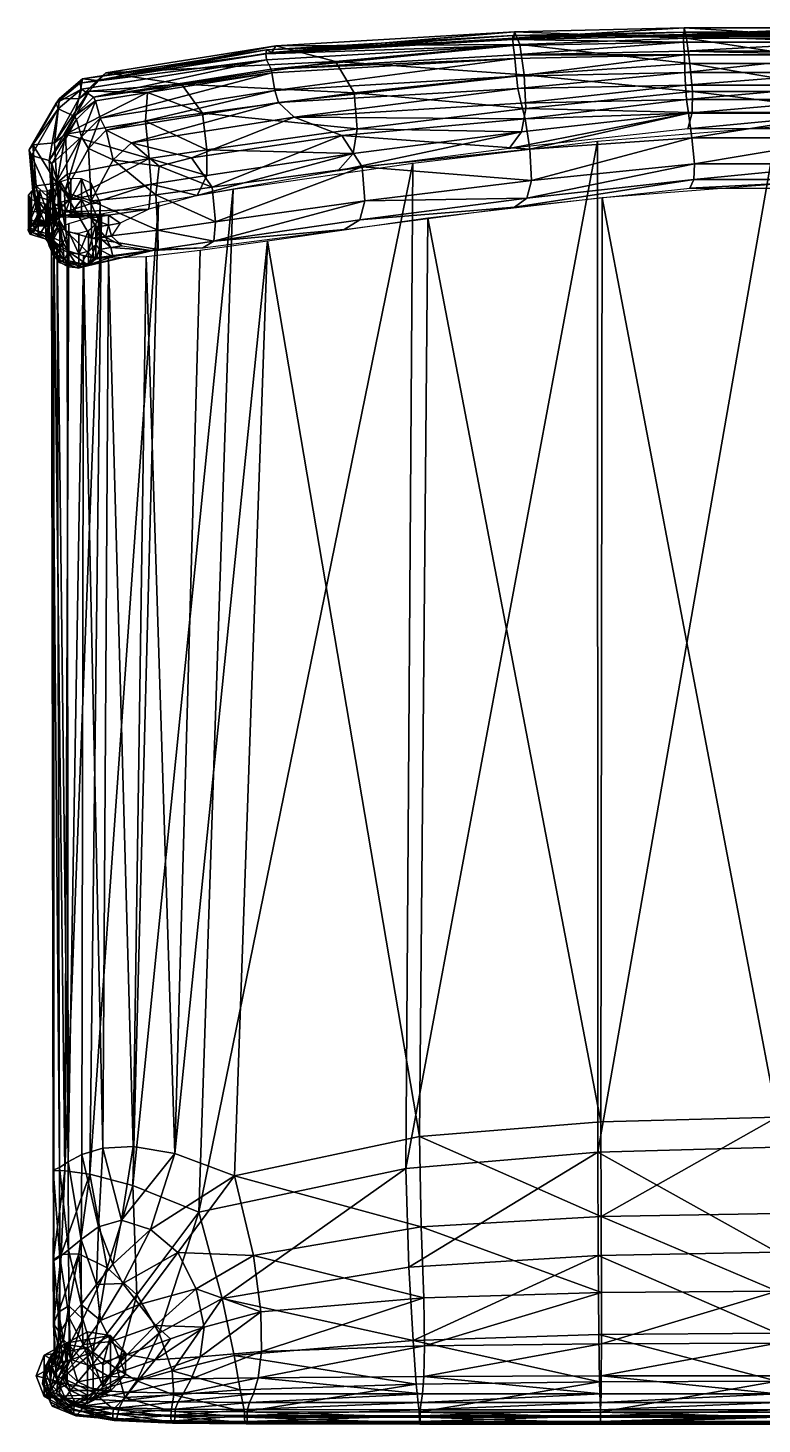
# Model space of a CAD drawing. Header units: centimetres. Extents: x -23.9 to 23.9, y -22.2 to 22.2.
# Drawn here: x -23.89 to -0.48, y -22.25 to 22.25 of the extents above; entities that cross this region are included whole.
import ezdxf

# ---------------------------------------------------------------- set-up
doc = ezdxf.new("R2010")
doc.units = ezdxf.units.CM
doc.layers.get('0').update_dxf_attribs({"true_color": 0x57e157})

msp = doc.modelspace()

# ---------------------------------------------------------------- meshes
at = {"color": 213, "true_color": 0xc458e1}
mesh = msp.add_polyface(dxfattribs=at)
corners = [(-8.375, 16.537, -5.479), (-7.978, 16.826, 6.012), (-13.303, 16.127, 6.378), (-7.833, 17.386, 17.248), (-13.146, 16.737, 17.525), (-7.884, 18.385, 27.583), (-13.233, 17.824, 27.731), (-8.029, 19.352, 35.295), (-13.877, 18.819, 35.13), (-2.649, 17.423, 5.85), (-2.825, 19.537, 35.276), (-13.392, 19.03, 17.156), (-8.009, 19.684, 16.885), (-8.143, 18.94, 5.413), (-8.542, 18.404, -6.411), (-14.007, 17.696, -6.004), (-14.077, 21.181, 34.795), (-8.201, 21.724, 34.948), (-8.061, 20.752, 27.274), (-13.485, 20.183, 27.415), (-2.709, 19.556, 5.264), (-2.776, 21.118, 27.254), (-2.696, 20.223, 16.809), (-15.901, 19.87, 40.103), (-8.264, 20.317, 39.922), (-8.31, 20.711, 40.063), (-16.014, 20.258, 40.238), (-8.361, 21.278, 40.076), (-8.412, 21.684, 40.705), (-8.426, 21.879, 40.73), (-16.3, 21.425, 40.863), (-8.427, 22.005, 40.554), (-16.275, 21.551, 40.689), (-2.936, 20.824, 40.064), (-2.952, 21.395, 40.087), (-2.983, 21.986, 40.756), (-2.977, 21.792, 40.727), (-2.922, 20.428, 39.917), (-8.162, 19.854, 38.921), (-15.399, 19.409, 39.049), (-2.891, 19.971, 38.909), (-16.113, 21.464, 39.93), (-8.39, 21.921, 39.773), (-8.367, 22.129, 39.301), (-15.987, 21.681, 39.455), (-2.959, 22.249, 39.329), (-2.882, 21.92, 34.964), (-8.371, 21.394, 40.139), (-16.135, 20.936, 40.3), (-2.983, 22.113, 40.582)]
mesh.append_faces([[corners[k] for k in face] for face in [(0, 1, 2), (1, 3, 4), (4, 2, 1), (3, 5, 6), (6, 4, 3), (5, 7, 8), (8, 6, 5), (9, 1, 0), (10, 7, 5), (11, 12, 13), (13, 14, 15), (16, 17, 18), (19, 18, 12), (12, 11, 19), (20, 13, 12), (14, 13, 20), (21, 18, 17), (22, 12, 18), (23, 24, 25), (26, 25, 27), (28, 29, 30), (29, 31, 32), (33, 25, 24), (34, 27, 25), (31, 29, 35), (29, 28, 36), (37, 24, 38), (39, 38, 24), (7, 38, 39), (40, 38, 7), (41, 42, 43), (44, 43, 17), (45, 43, 42), (46, 17, 43), (27, 47, 48), (31, 42, 41), (47, 27, 34), (42, 31, 49), (48, 47, 28), (36, 28, 47)]], dxfattribs={"vtx2": -1, "color": 213})
mesh = msp.add_polyface(dxfattribs=at)
corners = [(-2.634, 17.913, 17.164), (-7.833, 17.386, 17.248), (-7.978, 16.826, 6.012), (-2.649, 17.423, 5.85), (-8.375, 16.537, -5.479), (-2.783, 17.144, -5.724), (-7.884, 18.385, 27.583), (-2.715, 18.741, 27.544), (-2.825, 19.537, 35.276), (-8.009, 19.684, 16.885), (-2.696, 20.223, 16.809), (-2.709, 19.556, 5.264), (2.662, 19.556, 5.264), (-2.845, 19.036, -6.627), (-8.542, 18.404, -6.411), (-8.201, 21.724, 34.948), (-2.882, 21.92, 34.964), (-2.776, 21.118, 27.254), (2.38, 21.118, 27.254), (-8.061, 20.752, 27.274), (-8.264, 20.317, 39.922), (-2.922, 20.428, 39.917), (-2.936, 20.824, 40.064), (-8.31, 20.711, 40.063), (-2.952, 21.395, 40.087), (2.195, 20.824, 40.064), (2.211, 21.395, 40.087), (-2.983, 21.986, 40.756), (-2.983, 22.113, 40.582), (-8.427, 22.005, 40.554), (-2.977, 21.792, 40.727), (-8.426, 21.879, 40.73), (2.216, 21.792, 40.727), (2.222, 21.986, 40.756), (-8.162, 19.854, 38.921), (-2.891, 19.971, 38.909), (-8.029, 19.352, 35.295), (2.186, 19.971, 38.909), (-8.39, 21.921, 39.773), (-2.963, 22.04, 39.796), (-2.959, 22.249, 39.329), (2.241, 22.249, 39.329), (-8.367, 22.129, 39.301), (-2.956, 21.51, 40.152), (-8.371, 21.394, 40.139), (2.597, 17.423, 5.85), (2.438, 17.913, 17.164), (2.312, 18.741, 27.544), (2.225, 19.537, 35.276), (2.506, 20.223, 16.809), (2.186, 20.428, 39.917), (2.291, 21.92, 34.964), (2.231, 22.04, 39.796)]
mesh.append_faces([[corners[k] for k in face] for face in [(0, 1, 2), (2, 3, 0), (4, 5, 3), (6, 7, 8), (7, 6, 1), (1, 0, 7), (9, 10, 11), (12, 11, 10), (11, 13, 14), (15, 16, 17), (18, 17, 16), (19, 17, 10), (20, 21, 22), (23, 22, 24), (25, 22, 21), (26, 24, 22), (27, 28, 29), (30, 27, 31), (27, 30, 32), (28, 27, 33), (34, 35, 21), (36, 8, 35), (37, 35, 8), (38, 39, 40), (41, 40, 39), (42, 40, 16), (24, 43, 44), (43, 24, 26), (28, 39, 38), (44, 43, 30), (32, 30, 43), (45, 3, 5), (46, 0, 3), (47, 7, 0), (48, 8, 7), (13, 11, 12), (49, 10, 17), (50, 21, 35), (51, 16, 40), (52, 39, 28)]], dxfattribs={"vtx2": -1, "color": 213})
mesh = msp.add_polyface(dxfattribs=at)
corners = [(-2.696, 20.223, 16.809), (2.506, 20.223, 16.809), (2.662, 19.556, 5.264), (-2.882, 21.92, 34.964), (2.291, 21.92, 34.964), (2.38, 21.118, 27.254), (-2.922, 20.428, 39.917), (2.186, 20.428, 39.917), (2.195, 20.824, 40.064), (-2.936, 20.824, 40.064), (2.211, 21.395, 40.087), (2.216, 21.792, 40.727), (2.222, 21.986, 40.756), (-2.983, 21.986, 40.756), (2.227, 22.113, 40.582), (-2.983, 22.113, 40.582), (-2.825, 19.537, 35.276), (2.225, 19.537, 35.276), (2.186, 19.971, 38.909), (-2.963, 22.04, 39.796), (2.231, 22.04, 39.796), (2.241, 22.249, 39.329), (2.213, 21.51, 40.152), (-2.956, 21.51, 40.152), (-2.783, 17.144, -5.724), (2.787, 17.144, -5.724), (2.597, 17.423, 5.85), (-2.649, 17.423, 5.85), (2.438, 17.913, 17.164), (-2.634, 17.913, 17.164), (2.312, 18.741, 27.544), (-2.715, 18.741, 27.544), (2.849, 19.036, -6.627), (-2.845, 19.036, -6.627), (-2.776, 21.118, 27.254), (-2.891, 19.971, 38.909), (-2.959, 22.249, 39.329), (7.618, 17.386, 17.248), (8.379, 16.537, -5.479), (7.386, 19.352, 35.295), (7.449, 18.385, 27.583), (8.09, 18.94, 5.413), (7.632, 20.752, 27.273), (7.518, 20.711, 40.063), (7.476, 20.317, 39.922), (7.617, 22.005, 40.554), (7.61, 21.879, 40.73), (7.408, 19.854, 38.921), (7.606, 21.921, 39.773), (7.598, 22.129, 39.301), (7.575, 21.394, 40.139)]
mesh.append_faces([[corners[k] for k in face] for face in [(0, 1, 2), (3, 4, 5), (6, 7, 8), (9, 8, 10), (11, 12, 13), (12, 14, 15), (16, 17, 18), (19, 20, 21), (10, 22, 23), (23, 22, 11), (24, 25, 26), (27, 26, 28), (29, 28, 30), (31, 30, 17), (2, 32, 33), (34, 5, 1), (35, 18, 7), (36, 21, 4), (15, 14, 20), (37, 28, 26), (26, 25, 38), (39, 17, 30), (40, 30, 28), (41, 2, 1), (32, 2, 41), (42, 5, 4), (1, 5, 42), (10, 8, 43), (8, 7, 44), (45, 14, 12), (46, 12, 11), (7, 18, 47), (17, 39, 47), (47, 18, 17), (21, 20, 48), (4, 21, 49), (50, 22, 10), (48, 20, 14), (11, 22, 50)]], dxfattribs={"vtx2": -1, "color": 213})
mesh = msp.add_polyface(dxfattribs=at)
corners = [(-13.303, 16.127, 6.378), (-13.798, 15.823, -5.04), (-8.375, 16.537, -5.479), (-17.961, 15.448, 6.87), (-18.315, 15.24, -4.561), (-13.146, 16.737, 17.525), (-17.908, 16.065, 17.955), (-13.233, 17.824, 27.731), (-18.009, 17.174, 28.04), (-13.877, 18.819, 35.13), (-18.671, 18.104, 35.049), (-18.182, 18.358, 17.593), (-13.392, 19.03, 17.156), (-13.521, 18.242, 5.766), (-18.184, 17.545, 6.285), (-8.143, 18.94, 5.413), (-14.007, 17.696, -6.004), (-18.488, 16.903, -5.429), (-18.993, 20.459, 34.553), (-14.077, 21.181, 34.795), (-13.485, 20.183, 27.415), (-18.317, 19.527, 27.694), (-8.061, 20.752, 27.274), (-21.393, 18.995, 40.439), (-15.901, 19.87, 40.103), (-16.014, 20.258, 40.238), (-21.588, 19.372, 40.559), (-16.111, 20.82, 40.242), (-8.31, 20.711, 40.063), (-8.361, 21.278, 40.076), (-16.3, 21.425, 40.863), (-16.278, 21.229, 40.843), (-8.412, 21.684, 40.705), (-16.275, 21.551, 40.689), (-8.426, 21.879, 40.73), (-8.264, 20.317, 39.922), (-15.399, 19.409, 39.049), (-8.029, 19.352, 35.295), (-20.587, 18.582, 39.353), (-21.683, 20.578, 40.253), (-16.113, 21.464, 39.93), (-15.987, 21.681, 39.455), (-8.367, 22.129, 39.301), (-8.201, 21.724, 34.948), (-21.407, 20.815, 39.807), (-16.135, 20.936, 40.3), (-21.795, 20.039, 40.593), (-8.427, 22.005, 40.554)]
mesh.append_faces([[corners[k] for k in face] for face in [(0, 1, 2), (3, 4, 1), (1, 0, 3), (3, 0, 5), (5, 6, 3), (6, 5, 7), (7, 8, 6), (8, 7, 9), (9, 10, 8), (11, 12, 13), (13, 14, 11), (15, 13, 12), (16, 13, 15), (17, 14, 13), (13, 16, 17), (18, 19, 20), (20, 21, 18), (22, 20, 19), (12, 11, 21), (21, 20, 12), (23, 24, 25), (26, 25, 27), (28, 25, 24), (29, 27, 25), (30, 31, 32), (33, 30, 34), (35, 24, 36), (36, 9, 37), (38, 36, 24), (10, 9, 36), (39, 40, 41), (42, 41, 40), (43, 19, 41), (44, 41, 19), (27, 45, 46), (45, 27, 29), (40, 33, 47), (33, 40, 39), (46, 45, 31), (32, 31, 45)]], dxfattribs={"vtx2": -1, "color": 213})
mesh = msp.add_polyface(dxfattribs=at)
corners = [(-19.74, 15.799, 18.163), (-19.731, 15.185, 7.128), (-17.961, 15.448, 6.87), (-17.908, 16.065, 17.955), (-19.907, 15.158, -4.44), (-18.315, 15.24, -4.561), (-19.698, 17.838, 34.802), (-19.808, 16.924, 28.318), (-18.009, 17.174, 28.04), (-18.671, 18.104, 35.049), (-20.021, 18.091, 17.814), (-18.182, 18.358, 17.593), (-18.184, 17.545, 6.285), (-19.957, 17.268, 6.586), (-18.488, 16.903, -5.429), (-20.035, 16.475, -5.128), (-20.072, 20.192, 34.273), (-18.993, 20.459, 34.553), (-18.317, 19.527, 27.694), (-20.142, 19.275, 27.955), (-16.014, 20.258, 40.238), (-21.588, 19.372, 40.559), (-21.393, 18.995, 40.439), (-16.111, 20.82, 40.242), (-21.736, 19.928, 40.554), (-22.151, 20.624, 40.859), (-22.232, 20.492, 41.011), (-16.3, 21.425, 40.863), (-16.275, 21.551, 40.689), (-22.181, 20.3, 41.011), (-16.278, 21.229, 40.843), (-15.901, 19.87, 40.103), (-20.587, 18.582, 39.353), (-21.17, 18.043, 38.237), (-15.399, 19.409, 39.049), (-21.875, 16.741, 29.167), (-21.788, 14.913, 7.662), (-21.856, 15.547, 18.476), (-15.987, 21.681, 39.455), (-21.407, 20.815, 39.807), (-21.683, 20.578, 40.253), (-14.077, 21.181, 34.795), (-21.938, 20.237, 38.635), (-21.32, 16.278, -4.646), (-20.947, 16.024, -4.846), (-21.245, 15.247, -4.45), (-20.879, 15.303, -4.469), (-21.178, 14.965, -4.153), (-21.795, 20.039, 40.593)]
mesh.append_faces([[corners[k] for k in face] for face in [(0, 1, 2), (2, 3, 0), (1, 4, 5), (5, 2, 1), (6, 7, 8), (8, 9, 6), (7, 0, 3), (3, 8, 7), (10, 11, 12), (12, 13, 10), (14, 15, 13), (13, 12, 14), (16, 17, 18), (18, 19, 16), (11, 10, 19), (19, 18, 11), (20, 21, 22), (23, 24, 21), (25, 26, 27), (27, 28, 25), (26, 29, 30), (30, 27, 26), (31, 22, 32), (6, 9, 32), (32, 33, 6), (34, 32, 9), (0, 7, 35), (7, 6, 33), (4, 1, 36), (1, 0, 37), (38, 39, 40), (41, 17, 39), (17, 16, 42), (42, 39, 17), (43, 15, 44), (45, 46, 4), (4, 47, 45), (48, 24, 23), (40, 25, 28), (30, 29, 48)]], dxfattribs={"vtx2": -1, "color": 213})
mesh = msp.add_polyface(dxfattribs=at)
corners = [(-21.588, 19.372, 40.559), (-22.175, 18.779, 39.333), (-21.951, 18.409, 39.227), (-21.393, 18.995, 40.439), (-21.736, 19.928, 40.554), (-22.34, 19.331, 39.322), (-22.232, 20.492, 41.011), (-22.151, 20.624, 40.859), (-22.884, 19.994, 39.512), (-22.987, 19.855, 39.642), (-22.181, 20.3, 41.011), (-22.919, 19.668, 39.657), (-22.726, 17.019, 29.588), (-23.124, 17.922, 29.622), (-22.956, 17.377, 29.645), (-23.73, 18.518, 29.621), (-23.846, 18.365, 29.694), (-23.771, 18.186, 29.724), (-23.622, 17.213, 18.585), (-21.17, 18.043, 38.237), (-20.587, 18.582, 39.353), (-22.971, 17.299, 18.485), (-23.041, 18.59, 29.424), (-22.693, 18.867, 29.154), (-22.267, 19.988, 39.042), (-21.938, 20.237, 38.635), (-20.072, 20.192, 34.273), (-20.142, 19.275, 27.955), (-20.021, 18.091, 17.814), (-22.638, 17.59, 18.327), (-21.683, 20.578, 40.253), (-21.407, 20.815, 39.807), (-21.795, 20.039, 40.593), (-22.416, 19.438, 39.345), (-23.209, 18.02, 29.619)]
mesh.append_faces([[corners[k] for k in face] for face in [(0, 1, 2), (2, 3, 0), (4, 5, 1), (1, 0, 4), (6, 7, 8), (8, 9, 6), (10, 6, 9), (9, 11, 10), (12, 2, 1), (13, 14, 1), (1, 5, 13), (15, 16, 9), (9, 8, 15), (16, 17, 11), (11, 9, 16), (16, 15, 18), (3, 2, 19), (19, 20, 3), (21, 22, 23), (22, 24, 25), (25, 23, 22), (26, 27, 23), (23, 25, 26), (28, 29, 23), (23, 27, 28), (24, 30, 31), (31, 25, 24), (4, 32, 33), (33, 5, 4), (24, 8, 7), (7, 30, 24), (34, 13, 5), (5, 33, 34), (22, 15, 8), (8, 24, 22), (15, 22, 21), (34, 33, 11), (11, 17, 34), (33, 32, 10), (10, 11, 33)]], dxfattribs={"vtx2": -1, "color": 213})
mesh = msp.add_polyface(dxfattribs=at)
corners = [(-23.482, 16.44, 7.709), (-23.586, 16.302, 7.747), (-23.732, 17.06, 18.627), (-23.622, 17.213, 18.585), (-23.52, 16.138, 7.768), (-23.662, 16.885, 18.65), (-23.621, 16.08, -0.522), (-22.676, 15.779, 18.635), (-22.726, 17.019, 29.588), (-22.956, 17.377, 29.645), (-22.892, 16.117, 18.646), (-23.05, 16.641, 18.612), (-23.124, 17.922, 29.622), (-22.175, 18.779, 39.333), (-23.846, 18.365, 29.694), (-23.771, 18.186, 29.724), (-21.951, 18.409, 39.227), (-21.875, 16.741, 29.167), (-21.17, 18.043, 38.237), (-21.856, 15.547, 18.476), (-19.808, 16.924, 28.318), (-22.692, 16.382, -0.787), (-22.537, 16.785, 7.466), (-19.957, 17.268, 6.586), (-20.035, 16.475, -5.128), (-23.023, 16.12, -0.605), (-22.867, 16.505, 7.622), (-22.971, 17.299, 18.485), (-22.638, 17.59, 18.327), (-20.021, 18.091, 17.814), (-22.693, 18.867, 29.154), (-22.785, 16.286, -2.96), (-21.32, 16.278, -4.646), (-23.13, 16.735, 18.606), (-23.018, 15.987, 7.733), (-23.209, 18.02, 29.619), (-23.73, 18.518, 29.621)]
mesh.append_faces([[corners[k] for k in face] for face in [(0, 1, 2), (2, 3, 0), (1, 4, 5), (5, 2, 1), (1, 0, 6), (7, 8, 9), (9, 10, 7), (11, 10, 9), (9, 12, 11), (13, 9, 8), (3, 2, 14), (2, 5, 15), (15, 14, 2), (16, 8, 17), (17, 18, 16), (19, 17, 8), (18, 17, 20), (21, 22, 23), (23, 24, 21), (21, 25, 26), (26, 22, 21), (22, 26, 27), (27, 28, 22), (29, 23, 22), (22, 28, 29), (30, 28, 27), (25, 21, 31), (21, 24, 32), (32, 31, 21), (11, 33, 34), (26, 0, 3), (3, 27, 26), (0, 26, 25), (33, 11, 12), (12, 35, 33), (27, 3, 36), (34, 33, 5), (5, 4, 34), (33, 35, 15), (15, 5, 33)]], dxfattribs={"vtx2": -1, "color": 213})
mesh = msp.add_polyface(dxfattribs=at)
corners = [(-17.298, -14.332, -1.814), (-19.203, -13.623, -1.606), (-19.98, -16.043, -1.384), (-20.533, -13.397, -1.441), (-20.9, -15.754, -1.276), (-11.347, -15.963, -2.355), (-11.4, -13.08, -2.484), (-11.133, 16.181, -3.562), (-16.251, 15.451, -3.031), (-18.397, 15.151, -2.756), (-5.609, -15.63, -2.705), (-5.613, -12.612, -2.846), (-11.617, 17.935, -6.22), (-11.838, -14.104, -5.579), (-18.442, -15.494, -4.803), (-17.342, 17.106, -5.6), (-22.873, -16.919, -1.481), (-22.885, -14.076, -1.609), (-23.08, -14.154, -2.09), (-22.951, 15.365, -2.583), (-23.136, 15.557, -2.987), (-23.059, 15.763, -3.512), (-22.587, 16.016, -4.097), (-22.711, -14.173, -3.342), (-23.064, -14.171, -2.698), (-22.605, -13.891, -1.349), (-22.636, 15.156, -2.362), (-19.725, 16.696, -5.175), (-20.547, -14.649, -4.405), (-21.909, -14.288, -3.938), (-21.537, 16.325, -4.674), (-11.746, -17.245, -5.357), (-5.716, -13.582, -5.966), (-5.721, 18.642, -6.551), (-22.117, 14.985, -2.297), (-22.167, -13.662, -1.264), (-22.594, -16.69, -1.216), (-22.193, -16.366, -1.128), (-21.499, -13.454, -1.311), (-21.633, -15.958, -1.169), (-20.122, 14.956, -2.52), (-21.321, 14.909, -2.359), (-5.573, 16.834, -3.889), (0.002, -12.468, -2.995), (0.002, -15.537, -2.853), (0.002, 17.265, -4.039), (0.002, 19.103, -6.684), (0.002, -13.425, -6.115), (0.002, -16.773, -5.883)]
mesh.append_faces([[corners[k] for k in face] for face in [(0, 1, 2), (1, 3, 4), (5, 6, 0), (6, 7, 8), (8, 0, 6), (8, 9, 1), (1, 0, 8), (6, 5, 10), (10, 11, 6), (12, 13, 14), (14, 15, 12), (16, 17, 18), (17, 19, 20), (20, 18, 17), (21, 22, 23), (23, 24, 21), (19, 17, 25), (25, 26, 19), (27, 28, 29), (29, 30, 27), (31, 13, 32), (13, 12, 33), (33, 32, 13), (24, 18, 20), (20, 21, 24), (34, 26, 25), (25, 35, 34), (36, 25, 17), (37, 35, 25), (4, 3, 38), (39, 38, 35), (3, 40, 41), (41, 38, 3), (28, 27, 15), (15, 14, 28), (38, 41, 34), (34, 35, 38), (40, 3, 1), (1, 9, 40), (7, 6, 11), (11, 42, 7), (30, 29, 23), (23, 22, 30), (43, 11, 10), (10, 44, 43), (42, 11, 43), (43, 45, 42), (32, 33, 46), (46, 47, 32), (32, 47, 48)]], dxfattribs={"vtx2": -1, "color": 213})
mesh = msp.add_polyface(dxfattribs=at)
corners = [(-23.09, 17.194, -41), (-22.874, 15.886, -41), (-21.723, 15.995, -41), (-21.875, 17.3, -41), (-23.09, 16.537, -22.59), (-22.874, 15.229, -22.52), (-21.723, 15.338, -22.592), (-21.875, 16.644, -22.665), (-22.264, 15.709, -41), (-23.211, 16.416, -41), (-22.521, 17.446, -41), (-21.583, 16.673, -41), (-22.264, 15.052, -22.543), (-23.211, 15.76, -22.534), (-22.521, 16.79, -22.638), (-21.583, 16.016, -22.642), (-23.319, 15.986, -22.546), (-23.269, 16.378, -22.573), (-23.269, 17.035, -41), (-23.319, 16.642, -41), (-23.772, 16.392, -22.566), (-23.773, 17.048, -40.996), (-23.806, 16.787, -40.996), (-23.806, 16.13, -22.548), (-22.264, 14.59, -4.162), (-23.211, 15.298, -4.14), (-22.521, 16.328, -4.537), (-21.583, 15.555, -4.546), (-23.09, 16.076, -4.316), (-22.874, 14.768, -4.109), (-21.875, 16.182, -4.672), (-21.723, 14.876, -4.316), (-23.269, 15.917, -4.252), (-23.319, 15.525, -4.168), (-23.771, 15.935, -4.215), (-23.805, 15.674, -4.156), (-21.598, 15.652, -22.619), (-21.598, 16.309, -41), (-22.585, 15.082, -22.527), (-22.585, 15.739, -41), (-21.961, 15.794, -41), (-21.961, 15.138, -22.566), (-23.245, 15.906, -22.542), (-23.178, 17.087, -41), (-23.085, 16.151, -41), (-23.085, 15.494, -22.525), (-22.177, 16.781, -22.656), (-22.177, 17.437, -41), (-22.848, 17.339, -41), (-22.848, 16.683, -22.613), (-23.872, 16.274, -22.556), (-23.178, 16.431, -22.579), (-23.245, 16.563, -41), (-23.872, 16.931, -40.995), (-23.519, 16.396, -22.57), (-23.519, 17.052, -40.998), (-23.564, 16.704, -40.998), (-23.564, 16.047, -22.546), (-21.961, 14.676, -4.226), (-22.585, 14.621, -4.123), (-23.085, 15.033, -4.119), (-23.178, 15.969, -4.27), (-22.848, 16.221, -4.419), (-22.177, 16.319, -4.63), (-21.598, 15.191, -4.431), (-23.87, 15.818, -4.181), (-23.245, 15.445, -4.159), (-23.519, 15.937, -4.236), (-23.563, 15.589, -4.159)]
mesh.append_faces([[corners[k] for k in face] for face in [(5, 38, 59), (59, 29, 5), (41, 58, 24), (24, 12, 41), (13, 45, 60), (60, 25, 13), (46, 63, 30), (30, 7, 46), (49, 62, 26), (26, 14, 49), (7, 15, 11), (11, 3, 7), (6, 2, 37), (37, 36, 6), (11, 15, 36), (36, 37, 11), (5, 1, 39), (39, 38, 5), (12, 38, 39), (39, 8, 12), (2, 6, 41), (41, 40, 2), (12, 8, 40), (40, 41, 12), (53, 50, 20), (20, 21, 53), (53, 22, 23), (23, 50, 53), (1, 5, 45), (45, 44, 1), (9, 44, 45), (45, 13, 9), (7, 3, 47), (47, 46, 7), (14, 46, 47), (47, 10, 14), (0, 4, 49), (49, 48, 0), (14, 10, 48), (48, 49, 14), (30, 27, 15), (15, 7, 30), (15, 27, 64), (64, 36, 15), (24, 59, 38), (38, 12, 24), (6, 31, 58), (58, 41, 6), (50, 65, 34), (34, 20, 50), (50, 23, 35), (35, 65, 50), (5, 29, 60), (60, 45, 5), (26, 63, 46), (46, 14, 26), (4, 28, 62), (62, 49, 4), (6, 36, 64), (64, 31, 6), (32, 61, 51), (51, 17, 32), (28, 4, 51), (51, 61, 28), (17, 51, 43), (43, 18, 17), (4, 0, 43), (43, 51, 4), (52, 42, 16), (16, 19, 52), (9, 13, 42), (42, 52, 9), (42, 66, 33), (33, 16, 42), (42, 13, 25), (25, 66, 42), (32, 17, 54), (54, 67, 32), (34, 67, 54), (54, 20, 34), (17, 18, 55), (55, 54, 17), (20, 54, 55), (55, 21, 20), (19, 16, 57), (57, 56, 19), (23, 22, 56), (56, 57, 23), (16, 33, 68), (68, 57, 16), (35, 23, 57), (57, 68, 35)]], dxfattribs={"vtx2": -1, "color": 213})
mesh = msp.add_polyface(dxfattribs=at)
corners = [(-22.727, 14.86, -0.427), (-22.578, 15.114, 7.787), (-22.788, 15.421, 7.78), (-22.937, 15.138, -0.436), (-22.676, 15.779, 18.635), (-22.892, 16.117, 18.646), (-22.943, 15.899, 7.739), (-22.726, 17.019, 29.588), (-21.856, 15.547, 18.476), (-21.875, 16.741, 29.167), (-19.74, 15.799, 18.163), (-21.788, 14.913, 7.662), (-21.967, 14.69, -0.769), (-19.907, 15.158, -4.44), (-19.731, 15.185, 7.128), (-22.123, 14.634, -2.862), (-21.178, 14.965, -4.153), (-21.737, 14.876, -4.315), (-22.281, 14.59, -4.162), (-22.818, 14.805, -2.618), (-22.892, 14.768, -4.109), (-23.028, 15.075, -2.627), (-23.103, 15.033, -4.118), (-23.117, 16.03, -2.79), (-22.785, 16.286, -2.96), (-22.862, 16.221, -4.419), (-21.32, 16.278, -4.646), (-21.886, 16.182, -4.672), (-21.317, 15.965, -4.741), (-21.687, 15.907, -4.635), (-20.947, 16.024, -4.846), (-21.227, 15.612, -4.616), (-21.411, 15.584, -4.581), (-21.595, 15.555, -4.546), (-21.611, 15.191, -4.43), (-21.245, 15.247, -4.45), (-20.879, 15.303, -4.469)]
mesh.append_faces([[corners[k] for k in face] for face in [(0, 1, 2), (2, 3, 0), (1, 4, 5), (5, 2, 1), (6, 2, 5), (7, 4, 8), (9, 8, 10), (4, 1, 11), (11, 8, 4), (1, 0, 12), (12, 11, 1), (11, 12, 13), (8, 11, 14), (13, 12, 15), (15, 16, 13), (17, 16, 15), (15, 18, 17), (12, 0, 19), (19, 15, 12), (18, 15, 19), (19, 20, 18), (21, 19, 0), (0, 3, 21), (22, 20, 19), (23, 24, 25), (25, 24, 26), (26, 27, 25), (28, 29, 27), (27, 26, 28), (30, 28, 26), (28, 30, 31), (31, 32, 28), (29, 28, 32), (32, 33, 29), (34, 35, 16), (16, 17, 34), (35, 34, 33), (33, 32, 35), (36, 35, 32), (32, 31, 36)]], dxfattribs={"vtx2": -1, "color": 213})
mesh = msp.add_polyface(dxfattribs=at)
corners = [(-23.094, 15.571, -0.479), (-22.937, 15.138, -0.436), (-22.788, 15.421, 7.78), (-22.943, 15.899, 7.739), (-22.892, 16.117, 18.646), (-23.05, 16.641, 18.612), (-23.621, 16.08, -0.522), (-23.722, 15.957, -0.482), (-23.586, 16.302, 7.747), (-23.657, 15.806, -0.458), (-23.52, 16.138, 7.768), (-23.187, 15.495, -2.669), (-23.028, 15.075, -2.627), (-23.103, 15.033, -4.118), (-23.263, 15.445, -4.159), (-22.818, 14.805, -2.618), (-23.812, 15.875, -2.682), (-23.747, 15.728, -2.656), (-23.712, 15.994, -2.719), (-23.789, 15.935, -4.215), (-23.888, 15.818, -4.181), (-23.823, 15.674, -4.156), (-22.785, 16.286, -2.96), (-23.117, 16.03, -2.79), (-23.023, 16.12, -0.605), (-22.862, 16.221, -4.419), (-23.194, 15.969, -4.269), (-23.018, 15.987, 7.733), (-23.168, 15.654, -0.487), (-23.482, 16.44, 7.709), (-23.26, 15.576, -2.678), (-23.336, 15.525, -4.168)]
mesh.append_faces([[corners[k] for k in face] for face in [(0, 1, 2), (2, 3, 0), (4, 5, 3), (6, 7, 8), (7, 9, 10), (10, 8, 7), (1, 0, 11), (11, 12, 1), (13, 12, 11), (11, 14, 13), (15, 12, 13), (16, 17, 9), (9, 7, 16), (18, 16, 7), (7, 6, 18), (16, 18, 19), (19, 20, 16), (17, 16, 20), (20, 21, 17), (22, 23, 24), (25, 26, 23), (27, 3, 5), (28, 0, 3), (3, 27, 28), (24, 6, 29), (23, 18, 6), (6, 24, 23), (26, 19, 18), (18, 23, 26), (11, 30, 31), (31, 14, 11), (30, 11, 0), (0, 28, 30), (31, 30, 17), (17, 21, 31), (30, 28, 9), (9, 17, 30), (28, 27, 10), (10, 9, 28)]], dxfattribs={"vtx2": -1, "color": 213})
mesh = msp.add_polyface(dxfattribs=at)
corners = [(-19.98, -16.043, -1.384), (-20.9, -15.754, -1.276), (-21.182, -17.152, -1.17), (-20.857, -17.77, -1.183), (-19.109, -16.785, -1.464), (-20.345, -18.442, -1.218), (-17.298, -14.332, -1.814), (-19.203, -13.623, -1.606), (-18.524, -17.941, -1.487), (-16.694, -16.876, -1.765), (-11.266, -18.222, -2.259), (-11.347, -15.963, -2.355), (-5.602, -18.055, -2.593), (-5.609, -15.63, -2.705), (-22.869, -19.332, -1.37), (-22.873, -16.919, -1.481), (-23.066, -17.039, -1.971), (-23.08, -14.154, -2.09), (-23.064, -14.171, -2.698), (-23.08, -17.025, -2.573), (-23.045, -19.104, -1.927), (-22.823, -16.849, -3.175), (-22.711, -14.173, -3.342), (-21.909, -14.288, -3.938), (-22.261, -16.826, -3.703), (-22.911, -18.682, -3.036), (-23.077, -19.043, -2.498), (-11.838, -14.104, -5.579), (-11.746, -17.245, -5.357), (-17.691, -18.246, -4.665), (-18.442, -15.494, -4.803), (-19.701, -19.356, -4.245), (-20.413, -18.131, -4.278), (-21.362, -17.27, -4.084), (-22.138, -18.907, -3.757), (-20.547, -14.649, -4.405), (-5.716, -13.582, -5.966), (-5.701, -16.874, -5.734), (-22.885, -14.076, -1.609), (-22.594, -16.69, -1.216), (-22.568, -18.858, -1.116), (-22.19, -18.437, -1.027), (-22.193, -16.366, -1.128), (-22.605, -13.891, -1.349), (-21.633, -15.958, -1.169), (-21.698, -17.805, -1.07), (-21.499, -13.454, -1.311), (-22.167, -13.662, -1.264), (0.002, -18.009, -2.738), (0.002, -15.537, -2.853), (0.002, -16.773, -5.883), (0.002, -19.346, -5.507)]
mesh.append_faces([[corners[k] for k in face] for face in [(0, 1, 2), (2, 3, 0), (4, 0, 3), (3, 5, 4), (0, 4, 6), (1, 0, 7), (8, 4, 5), (4, 8, 9), (9, 6, 4), (10, 11, 9), (6, 9, 11), (11, 10, 12), (12, 13, 11), (14, 15, 16), (17, 16, 15), (16, 17, 18), (18, 19, 16), (20, 16, 19), (21, 22, 23), (23, 24, 21), (25, 21, 24), (26, 19, 21), (22, 21, 19), (19, 18, 22), (27, 28, 29), (29, 30, 27), (31, 32, 30), (30, 29, 31), (24, 33, 34), (33, 24, 23), (23, 35, 33), (32, 33, 35), (35, 30, 32), (36, 37, 28), (38, 15, 39), (40, 39, 15), (41, 42, 39), (43, 39, 42), (44, 45, 2), (2, 1, 44), (46, 44, 1), (47, 42, 44), (45, 44, 42), (42, 41, 45), (3, 2, 45), (48, 49, 13), (13, 12, 48), (37, 50, 51), (50, 37, 36)]], dxfattribs={"vtx2": -1, "color": 213})
mesh = msp.add_polyface(dxfattribs=at)
corners = [(-23.066, -17.039, -1.971), (-23.045, -19.104, -1.927), (-22.869, -19.332, -1.37), (-23.08, -17.025, -2.573), (-23.077, -19.043, -2.498), (-22.261, -16.826, -3.703), (-22.586, -18.483, -3.477), (-22.911, -18.682, -3.036), (-22.823, -16.849, -3.175), (-22.138, -18.907, -3.757), (-22.873, -16.919, -1.481), (-22.568, -18.858, -1.116), (-22.594, -16.69, -1.216), (-22.19, -18.437, -1.027), (-23.126, -20.366, -2.821), (-23.142, -20.056, -2.843), (-22.968, -19.884, -3.274), (-22.884, -20.011, -3.47), (-22.848, -20.295, -3.275), (-23.035, -20.663, -2.798), (-21.822, -19.959, -3.771), (-22.795, -20.777, -2.755), (-22.534, -20.196, -3.321), (-22.521, -20.194, -1.058), (-22.767, -20.487, -1.227), (-21.873, -20.406, -0.973), (-22.123, -19.715, -0.973), (-23.018, -20.313, -1.756), (-23.055, -20.178, -2.088), (-23.03, -20.117, -2.508), (-22.915, -19.802, -2.95), (-22.748, -19.567, -3.306), (-22.57, -19.745, -3.467), (-23.204, -20.261, -2.004), (-23.198, -20.412, -1.775), (-23.159, -20.205, -2.363), (-23.3, -20.351, -2.187), (-23.032, -19.923, -2.896), (-22.867, -19.706, -3.373), (-22.705, -19.846, -3.564), (-22.678, -20.233, -3.384)]
mesh.append_faces([[corners[k] for k in face] for face in [(20, 21, 22)]], dxfattribs={"vtx0": -1, "color": 213})
mesh.append_faces([[corners[k] for k in face] for face in [(0, 1, 2), (3, 4, 1), (5, 6, 7), (8, 7, 4), (9, 6, 5), (10, 2, 11), (12, 11, 13), (14, 15, 16), (16, 17, 14), (17, 18, 19), (23, 11, 2), (2, 24, 23), (25, 26, 23), (11, 23, 26), (26, 13, 11), (24, 2, 27), (2, 1, 28), (28, 27, 2), (1, 4, 29), (29, 28, 1), (4, 7, 30), (30, 29, 4), (7, 6, 31), (31, 30, 7), (6, 9, 32), (32, 31, 6), (22, 32, 9), (33, 34, 27), (27, 28, 33), (35, 33, 28), (28, 29, 35), (33, 35, 36), (37, 35, 29), (29, 30, 37), (38, 37, 30), (30, 31, 38), (37, 38, 16), (16, 15, 37), (35, 37, 15), (15, 36, 35), (39, 38, 31), (31, 32, 39), (40, 39, 32), (32, 22, 40), (39, 40, 18), (18, 17, 39), (38, 39, 17), (17, 16, 38)]], dxfattribs={"vtx2": -1, "color": 213})
mesh = msp.add_polyface(dxfattribs=at)
corners = [(-20.345, -18.442, -1.218), (-19.822, -19.112, -1.256), (-18.524, -17.941, -1.487), (-18.271, -19.164, -1.462), (-19.338, -19.534, -1.301), (-16.457, -18.667, -1.711), (-16.694, -16.876, -1.765), (-11.266, -18.222, -2.259), (-17.31, -20.061, -4.359), (-11.604, -19.583, -4.999), (-11.508, -20.977, -4.442), (-5.68, -19.397, -5.359), (-5.661, -20.902, -4.791), (0.002, -19.346, -5.507), (0.002, -20.882, -4.938), (-16.437, -19.931, -1.653), (-11.242, -19.76, -2.189), (-16.545, -20.77, -1.653), (-18.394, -20.11, -1.401), (-19.829, -20.197, -1.203), (-18.682, -20.802, -1.383), (-5.602, -18.055, -2.593), (-5.601, -19.694, -2.516), (-11.26, -20.731, -2.195), (-17.691, -18.246, -4.665), (-11.746, -17.245, -5.357), (-19.701, -19.356, -4.245), (-19.288, -20.552, -3.986), (-20.418, -20.875, -3.672), (-21.038, -20.5, -3.753), (-20.413, -18.131, -4.278), (-21.822, -19.959, -3.771), (-21.362, -17.27, -4.084), (-22.138, -18.907, -3.757), (-5.701, -16.874, -5.734), (-20.722, -20.033, -1.091), (-21.245, -19.618, -1.041), (-21.873, -20.406, -0.973), (-21.324, -20.718, -1.031), (-21.57, -18.95, -1.03), (-20.857, -17.77, -1.183), (-21.698, -17.805, -1.07), (-22.19, -18.437, -1.027), (-22.123, -19.715, -0.973), (-22.534, -20.196, -3.321), (0.002, -18.009, -2.738), (0.002, -19.675, -2.66), (-5.603, -20.715, -2.522)]
mesh.append_faces([[corners[k] for k in face] for face in [(0, 1, 2), (3, 2, 1), (1, 4, 3), (2, 3, 5), (5, 6, 2), (6, 5, 7), (8, 9, 10), (9, 11, 12), (11, 13, 14), (7, 5, 15), (15, 16, 7), (16, 15, 17), (18, 15, 5), (5, 3, 18), (19, 18, 3), (3, 4, 19), (15, 18, 20), (21, 7, 16), (16, 22, 21), (22, 16, 23), (9, 8, 24), (24, 25, 9), (26, 27, 28), (28, 29, 26), (30, 26, 29), (29, 31, 30), (27, 26, 24), (24, 8, 27), (32, 30, 31), (31, 33, 32), (9, 25, 34), (34, 11, 9), (35, 19, 4), (4, 1, 35), (36, 35, 1), (1, 0, 36), (35, 36, 37), (19, 35, 38), (39, 36, 0), (0, 40, 39), (41, 39, 40), (39, 41, 42), (42, 43, 39), (36, 39, 43), (43, 37, 36), (33, 31, 44), (45, 21, 22), (22, 46, 45), (46, 22, 47), (13, 11, 34)]], dxfattribs={"vtx2": -1, "color": 213})
at = {"color": 161, "true_color": 0x9a9ae5}
mesh = msp.add_polyface(dxfattribs=at)
corners = [(-21.503, -21.06, -40.995), (-20.772, -20.667, -2.161), (-20.772, -19.966, -2.17), (-21.503, -20.36, -41.003), (-21.254, -19.43, -2.176), (-21.985, -19.823, -41.01), (-21.992, -19.308, -2.178), (-22.723, -19.702, -41.011), (-22.641, -19.658, -2.173), (-23.372, -20.052, -41.007), (-22.897, -20.317, -2.165), (-23.628, -20.71, -40.999), (-22.641, -20.975, -2.158), (-23.372, -21.368, -40.991), (-21.992, -21.325, -2.153), (-22.723, -21.719, -40.987), (-21.254, -21.204, -2.155), (-21.985, -21.597, -40.989)]
mesh.append_faces([[corners[k] for k in face] for face in [(0, 5, 3)]], dxfattribs={"vtx0": -1, "color": 161})
mesh.append_faces([[corners[k] for k in face] for face in [(1, 4, 16)]], dxfattribs={"vtx0": -1, "vtx1": -1, "color": 161})
mesh.append_faces([[corners[k] for k in face] for face in [(13, 9, 5), (17, 13, 5), (8, 12, 16), (4, 8, 16)]], dxfattribs={"vtx0": -1, "vtx1": -1, "vtx2": -1, "color": 161})
mesh.append_faces([[corners[k] for k in face] for face in [(0, 17, 5)]], dxfattribs={"vtx1": -1, "vtx2": -1, "color": 161})
mesh.append_faces([[corners[k] for k in face] for face in [(0, 3, 2), (2, 1, 0), (3, 5, 4), (4, 2, 3), (5, 7, 6), (6, 4, 5), (7, 9, 8), (8, 6, 7), (9, 11, 10), (10, 8, 9), (11, 13, 12), (12, 10, 11), (13, 15, 14), (14, 12, 13), (15, 17, 16), (16, 14, 15), (17, 0, 1), (1, 16, 17), (17, 15, 13), (13, 11, 9), (9, 7, 5), (1, 2, 4), (4, 6, 8), (8, 10, 12), (12, 14, 16)]], dxfattribs={"vtx2": -1, "color": 161})
at = {"color": 213, "true_color": 0xc458e1}
mesh = msp.add_polyface(dxfattribs=at)
corners = [(-5.629, -22.171, -3.301), (-11.383, -22.171, -2.964), (-11.389, -22.249, -3.034), (-5.627, -22.249, -3.372), (-5.626, -22.206, -3.472), (-11.397, -22.206, -3.132), (-5.661, -20.902, -4.791), (-11.508, -20.977, -4.442), (-11.604, -19.583, -4.999), (-11.408, -21.865, -3.313), (-5.63, -21.865, -3.653), (0.002, -20.882, -4.938), (-5.68, -19.397, -5.359), (0.002, -21.865, -3.792), (-16.817, -21.558, -1.969), (-11.347, -21.563, -2.533), (-11.303, -21.288, -2.324), (-11.26, -20.731, -2.195), (-16.545, -20.77, -1.653), (-11.242, -19.76, -2.189), (-5.618, -21.563, -2.868), (-5.61, -21.288, -2.655), (-5.603, -20.715, -2.522), (0.002, -21.563, -3.013), (0.002, -21.288, -2.8), (0.002, -20.71, -2.666), (-5.601, -19.694, -2.516), (-16.889, -21.786, -2.389), (-11.382, -21.791, -2.958), (-5.63, -21.791, -3.294), (-16.892, -21.98, -2.411), (-11.383, -21.985, -2.98), (-16.901, -22.166, -2.393), (-5.627, -22.032, -3.544), (-11.402, -22.031, -3.204), (0.002, -22.032, -3.682), (0.002, -22.206, -3.61), (-5.631, -21.985, -3.316), (0.002, -22.171, -3.439), (0.002, -22.249, -3.51), (0.002, -19.675, -2.66), (0.002, -21.791, -3.433), (0.002, -21.985, -3.454)]
mesh.append_faces([[corners[k] for k in face] for face in [(0, 1, 2), (2, 3, 0), (4, 3, 2), (2, 5, 4), (6, 7, 8), (9, 7, 6), (6, 10, 9), (11, 6, 12), (10, 6, 11), (11, 13, 10), (14, 15, 16), (16, 17, 18), (18, 17, 19), (15, 20, 21), (21, 16, 15), (17, 16, 21), (21, 22, 17), (20, 23, 24), (24, 21, 20), (22, 21, 24), (24, 25, 22), (17, 22, 26), (27, 28, 15), (20, 15, 28), (28, 29, 20), (30, 31, 28), (32, 1, 31), (9, 10, 33), (33, 34, 9), (4, 5, 34), (34, 33, 4), (10, 13, 35), (35, 33, 10), (4, 33, 35), (35, 36, 4), (29, 28, 31), (31, 37, 29), (1, 0, 37), (37, 31, 1), (38, 0, 3), (3, 39, 38), (4, 36, 39), (39, 3, 4), (22, 25, 40), (23, 20, 29), (29, 41, 23), (41, 29, 37), (37, 42, 41), (0, 38, 42), (42, 37, 0)]], dxfattribs={"vtx2": -1, "color": 213})
mesh = msp.add_polyface(dxfattribs=at)
corners = [(-23.18, -21.543, -1.721), (-22.428, -21.921, -1.769), (-22.36, -21.987, -1.688), (-23.119, -21.68, -1.62), (-23.184, -21.252, -1.985), (-22.437, -21.774, -1.873), (-23.423, -20.962, -1.76), (-23.371, -21.04, -1.66), (-23.363, -20.446, -1.862), (-23.326, -20.599, -1.755), (-23.3, -20.351, -2.187), (-23.337, -20.74, -2.092), (-23.035, -20.663, -2.798), (-23.126, -20.366, -2.821), (-22.884, -20.011, -3.47), (-23.142, -20.056, -2.843), (-22.347, -21.621, -2.063), (-22.887, -21.312, -2.194), (-22.795, -20.777, -2.755), (-22.294, -20.9, -1.055), (-22.521, -20.194, -1.058), (-22.767, -20.487, -1.227), (-22.533, -21.177, -1.221), (-22.952, -20.847, -1.581), (-22.696, -21.419, -1.549), (-23.018, -20.313, -1.756), (-22.092, -21.666, -1.649), (-22.91, -21.59, -1.592), (-22.223, -21.853, -1.681), (-23.167, -20.982, -1.63), (-23.198, -20.412, -1.775), (-23.204, -20.261, -2.004), (-22.92, -20.756, -2.746), (-22.678, -20.233, -3.384), (-22.534, -20.196, -3.321), (-22.978, -21.278, -2.114), (-22.848, -20.295, -3.275), (-22.398, -21.663, -1.951)]
mesh.append_faces([[corners[k] for k in face] for face in [(0, 1, 2), (2, 3, 0), (1, 0, 4), (4, 5, 1), (6, 0, 3), (3, 7, 6), (8, 6, 7), (7, 9, 8), (6, 8, 10), (10, 11, 6), (0, 6, 11), (11, 4, 0), (12, 13, 14), (13, 12, 4), (4, 11, 13), (15, 13, 11), (11, 10, 15), (16, 17, 18), (19, 20, 21), (21, 22, 19), (22, 21, 23), (23, 24, 22), (25, 23, 21), (26, 24, 27), (28, 27, 3), (3, 2, 28), (29, 27, 24), (24, 23, 29), (30, 29, 23), (23, 25, 30), (29, 30, 9), (9, 7, 29), (27, 29, 7), (7, 3, 27), (10, 8, 31), (30, 31, 8), (8, 9, 30), (32, 33, 34), (34, 18, 32), (35, 32, 18), (18, 17, 35), (32, 35, 4), (4, 12, 32), (33, 32, 12), (12, 36, 33), (37, 35, 17), (17, 16, 37), (35, 37, 5), (5, 4, 35)]], dxfattribs={"vtx2": -1, "color": 213})
mesh = msp.add_polyface(dxfattribs=at)
corners = [(-19.212, -22.149, -2.1), (-21.067, -22.098, -1.853), (-21.134, -22.135, -1.912), (-19.265, -22.224, -2.158), (-21.184, -22.063, -2.001), (-19.315, -22.178, -2.247), (-19.236, -21.321, -3.505), (-20.801, -21.397, -3.251), (-20.418, -20.875, -3.672), (-19.325, -21.841, -2.439), (-21.163, -21.774, -2.199), (-18.927, -21.266, -1.49), (-20.657, -21.233, -1.259), (-20.866, -21.508, -1.443), (-18.682, -20.802, -1.383), (-20.314, -20.8, -1.163), (-22.428, -21.921, -1.769), (-22.36, -21.987, -1.688), (-22.437, -21.774, -1.873), (-21.822, -19.959, -3.771), (-21.038, -20.5, -3.753), (-21.811, -21.245, -3.162), (-22.795, -20.777, -2.755), (-22.347, -21.621, -2.063), (-22.521, -20.194, -1.058), (-22.294, -20.9, -1.055), (-21.873, -20.406, -0.973), (-21.726, -21.179, -1.118), (-22.533, -21.177, -1.221), (-21.955, -21.452, -1.291), (-21.324, -20.718, -1.031), (-20.722, -20.033, -1.091), (-19.829, -20.197, -1.203), (-19.1, -21.541, -1.682), (-20.977, -21.734, -1.845), (-22.092, -21.666, -1.649), (-22.696, -21.419, -1.549), (-19.19, -21.771, -2.1), (-21.016, -21.926, -1.868), (-19.196, -21.965, -2.12), (-22.223, -21.853, -1.681), (-22.91, -21.59, -1.592), (-21.181, -21.907, -2.08), (-22.398, -21.663, -1.951), (-19.326, -22.005, -2.323)]
mesh.append_faces([[corners[k] for k in face] for face in [(19, 21, 22)]], dxfattribs={"vtx0": -1, "vtx2": -1, "color": 213})
mesh.append_faces([[corners[k] for k in face] for face in [(0, 1, 2), (3, 2, 4), (4, 5, 3), (6, 7, 8), (9, 10, 7), (11, 12, 13), (14, 15, 12), (16, 2, 1), (1, 17, 16), (2, 16, 18), (18, 4, 2), (19, 20, 21), (7, 21, 20), (20, 8, 7), (10, 23, 21), (21, 7, 10), (22, 21, 23), (24, 25, 26), (27, 25, 28), (28, 29, 27), (12, 27, 29), (29, 13, 12), (27, 12, 15), (15, 30, 27), (25, 27, 30), (30, 26, 25), (26, 30, 31), (30, 15, 32), (33, 13, 34), (13, 29, 35), (35, 34, 13), (29, 28, 36), (36, 35, 29), (37, 34, 38), (39, 38, 1), (40, 38, 34), (34, 35, 40), (41, 40, 35), (38, 40, 17), (17, 1, 38), (42, 43, 23), (23, 10, 42), (43, 42, 4), (4, 18, 43), (44, 42, 10), (10, 9, 44), (42, 44, 5), (5, 4, 42)]], dxfattribs={"vtx2": -1, "color": 213})
mesh = msp.add_polyface(dxfattribs=at)
corners = [(-11.383, -22.171, -2.964), (-16.901, -22.166, -2.393), (-16.933, -22.242, -2.458), (-11.389, -22.249, -3.034), (-11.397, -22.206, -3.132), (-16.966, -22.199, -2.552), (-19.265, -22.224, -2.158), (-19.212, -22.149, -2.1), (-21.134, -22.135, -1.912), (-19.315, -22.178, -2.247), (-20.418, -20.875, -3.672), (-19.288, -20.552, -3.986), (-19.236, -21.321, -3.505), (-17.118, -21.157, -3.837), (-17.31, -20.061, -4.359), (-16.983, -21.859, -2.736), (-19.325, -21.841, -2.439), (-20.801, -21.397, -3.251), (-11.508, -20.977, -4.442), (-11.408, -21.865, -3.313), (-20.866, -21.508, -1.443), (-19.1, -21.541, -1.682), (-18.927, -21.266, -1.49), (-16.689, -21.282, -1.771), (-16.817, -21.558, -1.969), (-16.545, -20.77, -1.653), (-18.682, -20.802, -1.383), (-20.657, -21.233, -1.259), (-11.303, -21.288, -2.324), (-18.394, -20.11, -1.401), (-19.829, -20.197, -1.203), (-20.314, -20.8, -1.163), (-16.437, -19.931, -1.653), (-11.347, -21.563, -2.533), (-16.889, -21.786, -2.389), (-19.19, -21.771, -2.1), (-20.977, -21.734, -1.845), (-11.382, -21.791, -2.958), (-16.892, -21.98, -2.411), (-11.383, -21.985, -2.98), (-19.196, -21.965, -2.12), (-21.016, -21.926, -1.868), (-21.067, -22.098, -1.853), (-16.978, -22.025, -2.625), (-19.326, -22.005, -2.323), (-11.402, -22.031, -3.204)]
mesh.append_faces([[corners[k] for k in face] for face in [(0, 1, 2), (2, 3, 0), (4, 3, 2), (2, 5, 4), (6, 2, 1), (1, 7, 6), (8, 6, 7), (2, 6, 9), (9, 5, 2), (10, 11, 12), (13, 12, 11), (11, 14, 13), (15, 16, 12), (12, 13, 15), (17, 12, 16), (18, 13, 14), (15, 13, 18), (18, 19, 15), (20, 21, 22), (23, 22, 21), (21, 24, 23), (22, 23, 25), (25, 26, 22), (27, 22, 26), (28, 23, 24), (25, 23, 28), (29, 30, 31), (31, 26, 29), (26, 25, 32), (33, 24, 34), (24, 21, 35), (35, 34, 24), (36, 35, 21), (37, 34, 38), (39, 38, 1), (40, 38, 34), (34, 35, 40), (41, 40, 35), (42, 7, 40), (38, 40, 7), (7, 1, 38), (43, 44, 16), (16, 15, 43), (44, 43, 5), (5, 9, 44), (15, 19, 45), (45, 43, 15), (4, 5, 43), (43, 45, 4)]], dxfattribs={"vtx2": -1, "color": 213})

doc.saveas('drawing.dxf')
